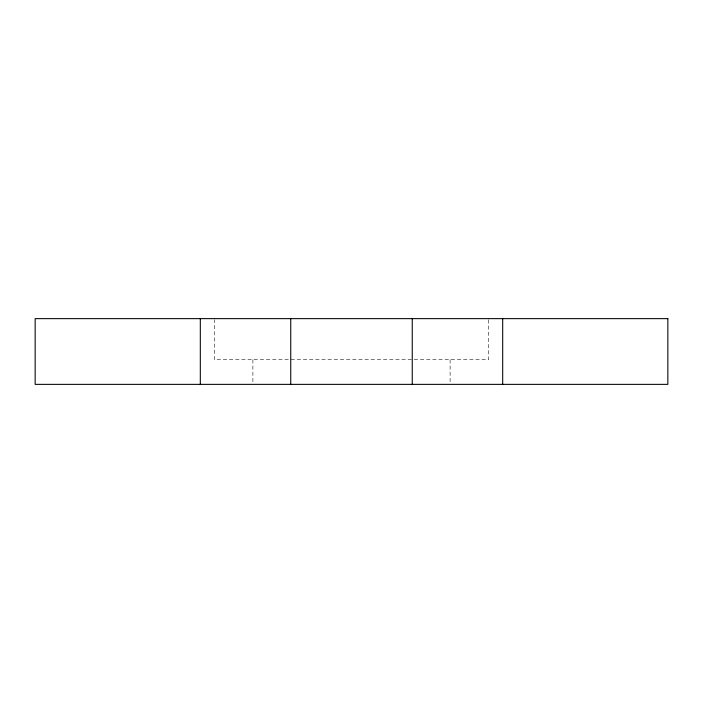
<?xml version="1.0" encoding="UTF-8"?>
<svg xmlns="http://www.w3.org/2000/svg" width="703" height="703" viewBox="0 0 703 703"><rect width="100%" height="100%" fill="white"/><g stroke="black" fill="none" stroke-linecap="round" stroke-linejoin="round"><path stroke-width="0.53" stroke-dasharray="3.52 2.64" d="M488.585 319.716L488.585 359.716L214.415 359.716L214.415 319.716M450.105 359.716L450.105 383.293M252.895 359.716L252.895 383.293"/><path stroke-width="1.05" d="M502.689 318.635L502.689 384.365M412.257 318.635L412.257 384.365M290.743 318.635L290.743 384.365M200.311 318.635L200.311 384.365M667.85 318.635L35.15 318.635L35.15 384.365L667.85 384.365L667.85 318.635"/></g></svg>
